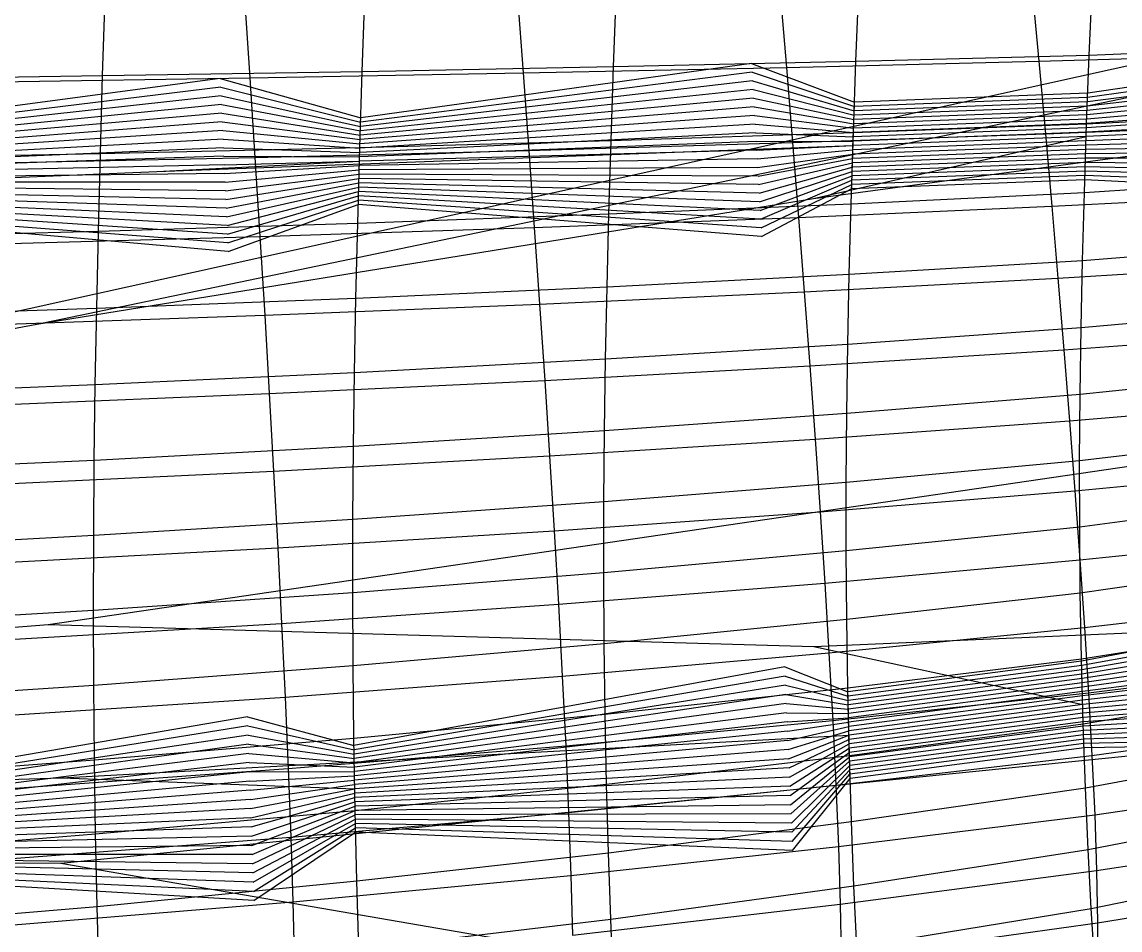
# Model space of a CAD drawing. Extents: x -483 to 483, y 0 to 271.
# Drawn here: x 245.2 to 346.6, y 74.4 to 158.3 of the extents above; entities that cross this region are included whole.
import ezdxf

# ---------------------------------------------------------------- set-up
doc = ezdxf.new("R2010")
doc.units = 0

msp = doc.modelspace()

# ---------------------------------------------------------------- linework, layer by layer
at = {"layer": 'default', "color": 5, "linetype": 'CONTINUOUS'}
for p, q in [((338.487, 161.418, 67.749), (339.115, 154.69, 66.701)), ((265.727, 160.511, 29.217), (266.215, 153.15, 28.022)), ((290.934, 160.776, 40.928), (291.474, 153.606, 39.778)), ((315.21, 161.075, 53.806), (315.796, 154.116, 52.705)), ((339.115, 154.69, 66.701), (361.3, 155.325, 81.64)), ((312.573, 154.473, 58.759), (322.089, 150.908, 95.126)), ((315.796, 154.116, 52.705), (339.115, 154.69, 66.701)), ((339.115, 154.69, 66.701), (339.724, 147.981, 65.683)), ((266.215, 153.15, 28.022), (291.474, 153.606, 39.778)), ((291.474, 153.606, 39.778), (315.796, 154.116, 52.705)), ((291.474, 153.606, 39.778), (291.998, 146.458, 38.661)), ((312.619, 153.675, 58.672), (322.075, 150.508, 95.151)), ((315.796, 154.116, 52.705), (316.365, 147.178, 51.635)), ((240.1, 152.75, 17.516), (266.215, 153.15, 28.022)), ((263.492, 153.099, 34.678), (276.472, 149.468, 71.746)), ((263.529, 152.3, 34.589), (276.459, 149.068, 71.773)), ((266.215, 153.15, 28.022), (266.69, 145.812, 26.863)), ((312.666, 152.876, 58.584), (322.06, 150.107, 95.175)), ((263.565, 151.501, 34.5), (276.446, 148.668, 71.8)), ((312.712, 152.077, 58.497), (322.046, 149.707, 95.199)), ((312.759, 151.278, 58.409), (322.031, 149.306, 95.223)), ((263.602, 150.702, 34.411), (276.434, 148.267, 71.827)), ((312.806, 150.479, 58.321), (322.016, 148.906, 95.248)), ((263.638, 149.902, 34.322), (276.421, 147.867, 71.854)), ((312.852, 149.68, 58.234), (322.002, 148.505, 95.272)), ((263.674, 149.103, 34.233), (276.408, 147.467, 71.881)), ((263.711, 148.304, 34.144), (276.396, 147.066, 71.908)), ((312.899, 148.881, 58.146), (321.987, 148.105, 95.296)), ((339.724, 147.981, 65.683), (361.941, 148.865, 80.675)), ((263.747, 147.505, 34.055), (276.383, 146.666, 71.935)), ((291.998, 146.458, 38.661), (316.365, 147.178, 51.635)), ((312.945, 148.082, 58.059), (321.975, 147.705, 95.317)), ((312.992, 147.284, 57.971), (321.962, 147.304, 95.338)), ((316.365, 147.178, 51.635), (339.724, 147.981, 65.683)), ((316.365, 147.178, 51.635), (316.918, 140.267, 50.598)), ((339.724, 147.981, 65.683), (340.316, 141.298, 64.695)), ((263.783, 146.705, 33.967), (276.372, 146.266, 71.958)), ((266.69, 145.812, 26.863), (291.998, 146.458, 38.661)), ((291.998, 146.458, 38.661), (292.506, 139.338, 37.578)), ((313.039, 146.485, 57.884), (321.949, 146.904, 95.36)), ((313.085, 145.686, 57.796), (321.937, 146.503, 95.381)), ((313.132, 144.887, 57.709), (321.924, 146.103, 95.402)), ((240.52, 145.239, 16.318), (266.69, 145.812, 26.863)), ((263.82, 145.906, 33.878), (276.361, 145.866, 71.982)), ((263.856, 145.107, 33.789), (276.35, 145.465, 72.006)), ((266.69, 145.812, 26.863), (267.15, 138.502, 25.738)), ((313.178, 144.088, 57.621), (321.911, 145.703, 95.423)), ((313.225, 143.289, 57.534), (321.899, 145.302, 95.444)), ((263.893, 144.308, 33.7), (276.338, 145.065, 72.03)), ((263.929, 143.509, 33.611), (276.327, 144.665, 72.054)), ((263.965, 142.709, 33.522), (276.316, 144.264, 72.078)), ((313.271, 142.49, 57.446), (321.886, 144.902, 95.465)), ((313.318, 141.691, 57.359), (321.873, 144.501, 95.486)), ((313.365, 140.892, 57.271), (321.861, 144.101, 95.508)), ((264.002, 141.91, 33.433), (276.305, 143.864, 72.101)), ((264.038, 141.111, 33.344), (276.294, 143.464, 72.125)), ((264.074, 140.312, 33.255), (276.283, 143.064, 72.149)), ((313.411, 140.094, 57.184), (321.848, 143.701, 95.529)), ((313.458, 139.295, 57.096), (321.835, 143.3, 95.55)), ((264.111, 139.512, 33.166), (276.271, 142.663, 72.173)), ((264.147, 138.713, 33.077), (276.26, 142.263, 72.197)), ((313.504, 138.496, 57.009), (321.823, 142.9, 95.571)), ((340.316, 141.298, 64.695), (362.563, 142.429, 79.738)), ((264.184, 137.914, 32.989), (276.249, 141.863, 72.22)), ((264.22, 137.115, 32.9), (276.238, 141.462, 72.244)), ((316.918, 140.267, 50.598), (340.316, 141.298, 64.695)), ((340.316, 141.298, 64.695), (340.887, 134.645, 63.742)), ((292.506, 139.338, 37.578), (316.918, 140.267, 50.598)), ((316.918, 140.267, 50.598), (317.451, 133.387, 49.597)), ((267.15, 138.502, 25.738), (292.506, 139.338, 37.578)), ((292.506, 139.338, 37.578), (292.996, 132.25, 36.534)), ((240.928, 137.759, 15.157), (267.15, 138.502, 25.738)), ((267.15, 138.502, 25.738), (267.593, 131.225, 24.654)), ((340.887, 134.645, 63.742), (363.164, 136.023, 78.834)), ((317.451, 133.387, 49.597), (340.887, 134.645, 63.742)), ((340.887, 134.645, 63.742), (341.435, 128.032, 62.827)), ((292.996, 132.25, 36.534), (317.451, 133.387, 49.597)), ((317.451, 133.387, 49.597), (317.962, 126.548, 48.637)), ((267.593, 131.225, 24.654), (292.996, 132.25, 36.534)), ((292.996, 132.25, 36.534), (293.466, 125.205, 35.532)), ((241.321, 130.312, 14.038), (267.593, 131.225, 24.654)), ((267.593, 131.225, 24.654), (268.018, 123.993, 23.616)), ((341.435, 128.032, 62.827), (363.741, 129.655, 77.965)), ((317.962, 126.548, 48.637), (341.435, 128.032, 62.827)), ((341.435, 128.032, 62.827), (341.957, 121.479, 61.955)), ((293.466, 125.205, 35.532), (317.962, 126.548, 48.637)), ((317.962, 126.548, 48.637), (318.449, 119.771, 47.722)), ((268.018, 123.993, 23.616), (293.466, 125.205, 35.532)), ((293.466, 125.205, 35.532), (293.914, 118.223, 34.579)), ((241.698, 122.911, 12.966), (268.018, 123.993, 23.616)), ((268.018, 123.993, 23.616), (268.422, 116.825, 22.627)), ((341.957, 121.479, 61.955), (364.291, 123.344, 77.137)), ((318.449, 119.771, 47.722), (341.957, 121.479, 61.955)), ((341.957, 121.479, 61.955), (342.45, 114.995, 61.133)), ((293.914, 118.223, 34.579), (318.449, 119.771, 47.722)), ((318.449, 119.771, 47.722), (318.907, 113.067, 46.86)), ((268.422, 116.825, 22.627), (293.914, 118.223, 34.579)), ((293.914, 118.223, 34.579), (294.335, 111.316, 33.681)), ((242.056, 115.576, 11.947), (268.422, 116.825, 22.627)), ((268.422, 116.825, 22.627), (268.803, 109.734, 21.697)), ((342.45, 114.995, 61.133), (364.81, 117.101, 76.356)), ((318.907, 113.067, 46.86), (342.45, 114.995, 61.133)), ((342.45, 114.995, 61.133), (342.913, 108.613, 60.36)), ((294.335, 111.316, 33.681), (318.907, 113.067, 46.86)), ((318.907, 113.067, 46.86), (319.338, 106.467, 46.052)), ((268.803, 109.734, 21.697), (294.335, 111.316, 33.681)), ((294.335, 111.316, 33.681), (294.73, 104.518, 32.839)), ((342.913, 108.613, 60.36), (365.298, 110.955, 75.622)), ((242.393, 108.32, 10.988), (268.803, 109.734, 21.697)), ((268.803, 109.734, 21.697), (269.16, 102.755, 20.825)), ((319.338, 106.467, 46.052), (342.913, 108.613, 60.36)), ((342.913, 108.613, 60.36), (343.336, 102.377, 59.654)), ((294.73, 104.518, 32.839), (319.338, 106.467, 46.052)), ((319.338, 106.467, 46.052), (319.732, 100.019, 45.312)), ((269.16, 102.755, 20.825), (294.73, 104.518, 32.839)), ((294.73, 104.518, 32.839), (295.091, 97.874, 32.07)), ((343.336, 102.377, 59.654), (365.745, 104.949, 74.949)), ((242.709, 101.178, 10.089), (269.16, 102.755, 20.825)), ((269.16, 102.755, 20.825), (269.485, 95.936, 20.03)), ((319.732, 100.019, 45.312), (343.336, 102.377, 59.654)), ((343.336, 102.377, 59.654), (343.711, 96.338, 59.027)), ((295.091, 97.874, 32.07), (319.732, 100.019, 45.312)), ((319.732, 100.019, 45.312), (320.08, 93.773, 44.658)), ((315.637, 98.739, 53.003), (321.477, 96.417, 96.149)), ((343.711, 96.338, 59.027), (366.142, 99.133, 74.351)), ((269.485, 95.936, 20.03), (295.091, 97.874, 32.07)), ((295.091, 97.874, 32.07), (295.41, 91.441, 31.391)), ((315.674, 97.89, 52.934), (321.486, 96.018, 96.133)), ((315.71, 97.041, 52.866), (321.495, 95.618, 96.118)), ((242.997, 94.199, 9.27), (269.485, 95.936, 20.03)), ((269.485, 95.936, 20.03), (269.772, 89.331, 19.328)), ((315.747, 96.191, 52.797), (321.505, 95.218, 96.102)), ((320.08, 93.773, 44.658), (343.711, 96.338, 59.027)), ((343.711, 96.338, 59.027), (344.028, 90.556, 58.498)), ((315.783, 95.342, 52.729), (321.514, 94.818, 96.086)), ((315.819, 94.493, 52.661), (321.524, 94.418, 96.071)), ((266.014, 94.134, 28.515), (275.843, 91.459, 73.086)), ((295.41, 91.441, 31.391), (320.08, 93.773, 44.658)), ((315.856, 93.644, 52.592), (321.533, 94.019, 96.055)), ((315.892, 92.795, 52.524), (321.542, 93.619, 96.039)), ((320.08, 93.773, 44.658), (320.374, 87.796, 44.106)), ((344.028, 90.556, 58.498), (366.479, 93.565, 73.845)), ((266.042, 93.284, 28.446), (275.85, 91.059, 73.071)), ((266.07, 92.435, 28.377), (275.857, 90.66, 73.056)), ((315.929, 91.946, 52.455), (321.552, 93.219, 96.024)), ((315.965, 91.097, 52.387), (321.561, 92.819, 96.008)), ((316.002, 90.247, 52.318), (321.571, 92.42, 95.992)), ((266.099, 91.585, 28.308), (275.864, 90.26, 73.041)), ((269.772, 89.331, 19.328), (295.41, 91.441, 31.391)), ((295.41, 91.441, 31.391), (295.678, 85.283, 30.819)), ((316.038, 89.398, 52.25), (321.58, 92.02, 95.977)), ((316.074, 88.549, 52.181), (321.589, 91.62, 95.961)), ((266.127, 90.736, 28.239), (275.871, 89.86, 73.026)), ((316.111, 87.7, 52.113), (321.599, 91.22, 95.945)), ((316.147, 86.851, 52.045), (321.608, 90.82, 95.929)), ((316.184, 86.002, 51.976), (321.619, 90.421, 95.912)), ((320.374, 87.796, 44.106), (344.028, 90.556, 58.498)), ((344.028, 90.556, 58.498), (344.283, 85.076, 58.073)), ((243.25, 87.441, 8.549), (269.772, 89.331, 19.328)), ((266.155, 89.887, 28.17), (275.878, 89.46, 73.011)), ((269.772, 89.331, 19.328), (270.014, 83.01, 18.738)), ((316.22, 85.153, 51.908), (321.631, 90.021, 95.891)), ((316.257, 84.303, 51.839), (321.643, 89.621, 95.871)), ((266.183, 89.037, 28.101), (275.885, 89.06, 72.996)), ((266.211, 88.188, 28.032), (275.892, 88.66, 72.981)), ((316.293, 83.454, 51.771), (321.656, 89.222, 95.85)), ((316.33, 82.605, 51.702), (321.668, 88.822, 95.829)), ((316.366, 81.756, 51.634), (321.681, 88.422, 95.808)), ((344.283, 85.076, 58.073), (366.749, 88.287, 73.438)), ((266.24, 87.338, 27.963), (275.899, 88.26, 72.966)), ((266.268, 86.489, 27.894), (275.906, 87.861, 72.951)), ((266.296, 85.64, 27.825), (275.913, 87.461, 72.936)), ((295.678, 85.283, 30.819), (320.374, 87.796, 44.106)), ((320.374, 87.796, 44.106), (320.608, 82.129, 43.665)), ((266.324, 84.79, 27.756), (275.92, 87.061, 72.921)), ((266.353, 83.941, 27.687), (275.927, 86.661, 72.906)), ((266.381, 83.091, 27.618), (275.934, 86.261, 72.891)), ((266.409, 82.242, 27.549), (275.942, 85.861, 72.876)), ((266.437, 81.392, 27.48), (275.949, 85.461, 72.86)), ((270.014, 83.01, 18.738), (295.678, 85.283, 30.819)), ((295.678, 85.283, 30.819), (295.892, 79.446, 30.364)), ((266.465, 80.543, 27.411), (275.958, 85.062, 72.84)), ((266.494, 79.694, 27.342), (275.968, 84.662, 72.82)), ((266.522, 78.844, 27.273), (275.977, 84.262, 72.799)), ((320.608, 82.129, 43.665), (344.283, 85.076, 58.073)), ((344.283, 85.076, 58.073), (344.461, 79.92, 57.775)), ((266.55, 77.995, 27.204), (275.987, 83.862, 72.779)), ((266.578, 77.145, 27.135), (275.997, 83.462, 72.758)), ((344.461, 79.92, 57.775), (366.941, 83.321, 73.149)), ((243.463, 80.973, 7.944), (270.014, 83.01, 18.738)), ((270.014, 83.01, 18.738), (270.205, 77.019, 18.271)), ((295.892, 79.446, 30.364), (320.608, 82.129, 43.665)), ((320.608, 82.129, 43.665), (320.771, 76.798, 43.359)), ((270.205, 77.019, 18.271), (295.892, 79.446, 30.364)), ((295.892, 79.446, 30.364), (296.039, 73.956, 30.05)), ((320.771, 76.798, 43.359), (344.461, 79.92, 57.775)), ((344.461, 79.92, 57.775), (344.556, 75.094, 57.617)), ((344.556, 75.094, 57.617), (367.045, 78.671, 72.992)), ((243.631, 74.843, 7.466), (270.205, 77.019, 18.271)), ((270.205, 77.019, 18.271), (270.336, 71.383, 17.951)), ((296.039, 73.956, 30.05), (320.771, 76.798, 43.359)), ((320.771, 76.798, 43.359), (320.856, 71.808, 43.2)), ((320.856, 71.808, 43.2), (344.556, 75.094, 57.617)), ((344.556, 75.094, 57.617), (344.558, 70.598, 57.614))]:
    msp.add_line(p, q, dxfattribs=at)
at = {"layer": 'default', "color": 3, "linetype": 'CONTINUOUS'}
for p, q in [((343.778, 155.252, 108.012), (344.051, 161.617, 107.601)), ((252.617, 153.366, 61.261), (252.851, 160.582, 60.688)), ((276.608, 153.754, 71.456), (276.859, 160.785, 70.921)), ((299.829, 154.192, 82.696), (300.092, 161.02, 82.202)), ((322.226, 154.691, 94.898), (322.497, 161.298, 94.445)), ((322.226, 154.691, 94.898), (343.778, 155.252, 108.012)), ((343.539, 148.896, 108.373), (343.778, 155.252, 108.012)), ((343.778, 155.252, 108.012), (364.346, 156.078, 121.839)), ((299.829, 154.192, 82.696), (322.226, 154.691, 94.898)), ((321.987, 148.094, 95.297), (322.226, 154.691, 94.898)), ((227.919, 153.03, 52.18), (252.617, 153.366, 61.261)), ((252.408, 146.161, 61.772), (252.617, 153.366, 61.261)), ((252.617, 153.366, 61.261), (276.608, 153.754, 71.456)), ((276.385, 146.733, 71.931), (276.608, 153.754, 71.456)), ((276.608, 153.754, 71.456), (299.829, 154.192, 82.696)), ((299.596, 147.373, 83.134), (299.829, 154.192, 82.696)), ((343.539, 148.896, 108.373), (364.108, 149.997, 122.159)), ((321.987, 148.094, 95.297), (343.539, 148.896, 108.373)), ((343.331, 142.569, 108.684), (343.539, 148.896, 108.373)), ((276.385, 146.733, 71.931), (299.596, 147.373, 83.134)), ((299.393, 140.585, 83.516), (299.596, 147.373, 83.134)), ((299.596, 147.373, 83.134), (321.987, 148.094, 95.297)), ((321.779, 141.527, 95.643), (321.987, 148.094, 95.297)), ((227.728, 145.66, 52.724), (252.408, 146.161, 61.772)), ((252.225, 138.988, 62.22), (252.408, 146.161, 61.772)), ((252.408, 146.161, 61.772), (276.385, 146.733, 71.931)), ((276.19, 139.743, 72.347), (276.385, 146.733, 71.931)), ((343.331, 142.569, 108.684), (363.904, 143.943, 122.433)), ((321.779, 141.527, 95.643), (343.331, 142.569, 108.684)), ((343.161, 136.29, 108.941), (343.331, 142.569, 108.684)), ((299.393, 140.585, 83.516), (321.779, 141.527, 95.643)), ((321.607, 135.01, 95.931), (321.779, 141.527, 95.643)), ((276.19, 139.743, 72.347), (299.393, 140.585, 83.516)), ((299.223, 133.849, 83.835), (299.393, 140.585, 83.516)), ((252.225, 138.988, 62.22), (276.19, 139.743, 72.347)), ((276.026, 132.805, 72.696), (276.19, 139.743, 72.347)), ((227.56, 138.322, 53.203), (252.225, 138.988, 62.22)), ((252.07, 131.869, 62.599), (252.225, 138.988, 62.22)), ((343.161, 136.29, 108.941), (363.738, 137.936, 122.657)), ((321.607, 135.01, 95.931), (343.161, 136.29, 108.941)), ((343.028, 130.076, 109.141), (343.161, 136.29, 108.941)), ((299.223, 133.849, 83.835), (321.607, 135.01, 95.931)), ((321.471, 128.561, 96.158), (321.607, 135.01, 95.931)), ((276.026, 132.805, 72.696), (299.223, 133.849, 83.835)), ((299.087, 127.182, 84.09), (299.223, 133.849, 83.835)), ((252.07, 131.869, 62.599), (276.026, 132.805, 72.696)), ((275.894, 125.94, 72.977), (276.026, 132.805, 72.696)), ((343.028, 130.076, 109.141), (363.611, 131.992, 122.829)), ((227.417, 131.039, 53.609), (252.07, 131.869, 62.599)), ((251.944, 124.824, 62.906), (252.07, 131.869, 62.599)), ((321.471, 128.561, 96.158), (343.028, 130.076, 109.141)), ((342.935, 123.922, 109.281), (343.028, 130.076, 109.141)), ((299.087, 127.182, 84.09), (321.471, 128.561, 96.158)), ((321.374, 122.172, 96.321), (321.471, 128.561, 96.158)), ((275.894, 125.94, 72.977), (299.087, 127.182, 84.09)), ((298.989, 120.579, 84.275), (299.087, 127.182, 84.09)), ((251.944, 124.824, 62.906), (275.894, 125.94, 72.977)), ((275.796, 119.139, 73.185), (275.894, 125.94, 72.977)), ((342.935, 123.922, 109.281), (363.524, 126.104, 122.945)), ((227.301, 123.832, 53.94), (251.944, 124.824, 62.906)), ((251.85, 117.845, 63.135), (251.944, 124.824, 62.906)), ((321.374, 122.172, 96.321), (342.935, 123.922, 109.281)), ((342.889, 117.798, 109.35), (342.935, 123.922, 109.281)), ((298.989, 120.579, 84.275), (321.374, 122.172, 96.321)), ((321.322, 115.816, 96.407), (321.374, 122.172, 96.321)), ((275.796, 119.139, 73.185), (298.989, 120.579, 84.275)), ((298.933, 114.008, 84.379), (298.989, 120.579, 84.275)), ((342.889, 117.798, 109.35), (363.487, 120.247, 122.995)), ((251.85, 117.845, 63.135), (275.796, 119.139, 73.185)), ((275.739, 112.373, 73.308), (275.796, 119.139, 73.185)), ((227.213, 116.692, 54.19), (251.85, 117.845, 63.135)), ((251.793, 110.9, 63.276), (251.85, 117.845, 63.135)), ((321.322, 115.816, 96.407), (342.889, 117.798, 109.35)), ((342.894, 111.687, 109.343), (342.889, 117.798, 109.35)), ((298.933, 114.008, 84.379), (321.322, 115.816, 96.407)), ((321.319, 109.473, 96.413), (321.322, 115.816, 96.407)), ((275.739, 112.373, 73.308), (298.933, 114.008, 84.379)), ((298.923, 107.45, 84.398), (298.933, 114.008, 84.379)), ((342.894, 111.687, 109.343), (363.501, 114.401, 122.977)), ((251.793, 110.9, 63.276), (275.739, 112.373, 73.308)), ((275.724, 105.619, 73.34), (275.739, 112.373, 73.308)), ((321.319, 109.473, 96.413), (342.894, 111.687, 109.343)), ((342.953, 105.58, 109.254), (342.894, 111.687, 109.343)), ((227.158, 109.587, 54.348), (251.793, 110.9, 63.276)), ((251.774, 103.969, 63.321), (251.793, 110.9, 63.276)), ((298.923, 107.45, 84.398), (321.319, 109.473, 96.413)), ((321.368, 103.133, 96.33), (321.319, 109.473, 96.413)), ((342.953, 105.58, 109.254), (363.571, 108.559, 122.881)), ((275.724, 105.619, 73.34), (298.923, 107.45, 84.398)), ((298.963, 100.896, 84.323), (298.923, 107.45, 84.398)), ((251.774, 103.969, 63.321), (275.724, 105.619, 73.34)), ((275.755, 98.869, 73.272), (275.724, 105.619, 73.34)), ((321.368, 103.133, 96.33), (342.953, 105.58, 109.254)), ((343.064, 99.492, 109.087), (342.953, 105.58, 109.254)), ((227.137, 102.496, 54.406), (251.774, 103.969, 63.321)), ((251.799, 97.041, 63.261), (251.774, 103.969, 63.321)), ((298.963, 100.896, 84.323), (321.368, 103.133, 96.33)), ((321.467, 96.812, 96.164), (321.368, 103.133, 96.33)), ((343.064, 99.492, 109.087), (363.695, 102.736, 122.715)), ((275.755, 98.869, 73.272), (298.963, 100.896, 84.323)), ((299.05, 94.362, 84.159), (298.963, 100.896, 84.323)), ((321.467, 96.812, 96.164), (343.064, 99.492, 109.087)), ((343.224, 93.469, 108.846), (343.064, 99.492, 109.087)), ((251.799, 97.041, 63.261), (275.755, 98.869, 73.272)), ((275.831, 92.139, 73.112), (275.755, 98.869, 73.272)), ((227.155, 95.408, 54.355), (251.799, 97.041, 63.261)), ((251.863, 90.133, 63.104), (251.799, 97.041, 63.261)), ((299.05, 94.362, 84.159), (321.467, 96.812, 96.164)), ((321.614, 90.56, 95.919), (321.467, 96.812, 96.164)), ((343.224, 93.469, 108.846), (363.869, 96.975, 122.48)), ((275.831, 92.139, 73.112), (299.05, 94.362, 84.159)), ((299.182, 87.897, 83.911), (299.05, 94.362, 84.159)), ((321.614, 90.56, 95.919), (343.224, 93.469, 108.846)), ((343.429, 87.572, 108.537), (343.224, 93.469, 108.846)), ((251.863, 90.133, 63.104), (275.831, 92.139, 73.112)), ((275.948, 85.48, 72.861), (275.831, 92.139, 73.112)), ((343.429, 87.572, 108.537), (364.09, 91.335, 122.184)), ((299.182, 87.897, 83.911), (321.614, 90.56, 95.919)), ((321.804, 84.437, 95.602), (321.614, 90.56, 95.919)), ((227.209, 88.34, 54.202), (251.863, 90.133, 63.104)), ((251.966, 83.299, 62.853), (251.863, 90.133, 63.104)), ((275.948, 85.48, 72.861), (299.182, 87.897, 83.911)), ((299.356, 81.567, 83.585), (299.182, 87.897, 83.911)), ((321.804, 84.437, 95.602), (343.429, 87.572, 108.537)), ((343.679, 81.864, 108.161), (343.429, 87.572, 108.537)), ((251.966, 83.299, 62.853), (275.948, 85.48, 72.861)), ((276.104, 78.96, 72.529), (275.948, 85.48, 72.861)), ((343.679, 81.864, 108.161), (364.356, 85.877, 121.826)), ((299.356, 81.567, 83.585), (321.804, 84.437, 95.602)), ((322.038, 78.512, 95.212), (321.804, 84.437, 95.602)), ((227.297, 81.348, 53.95), (251.966, 83.299, 62.853)), ((252.104, 76.606, 62.516), (251.966, 83.299, 62.853)), ((276.104, 78.96, 72.529), (299.356, 81.567, 83.585)), ((299.57, 75.44, 83.182), (299.356, 81.567, 83.585)), ((322.038, 78.512, 95.212), (343.679, 81.864, 108.161)), ((343.968, 76.415, 107.726), (343.679, 81.864, 108.161)), ((343.968, 76.415, 107.726), (364.663, 80.665, 121.413)), ((252.104, 76.606, 62.516), (276.104, 78.96, 72.529)), ((276.298, 72.649, 72.115), (276.104, 78.96, 72.529)), ((299.57, 75.44, 83.182), (322.038, 78.512, 95.212)), ((322.31, 72.854, 94.758), (322.038, 78.512, 95.212)), ((227.417, 74.5, 53.609), (252.104, 76.606, 62.516)), ((252.277, 70.129, 62.092), (252.104, 76.606, 62.516)), ((322.31, 72.854, 94.758), (343.968, 76.415, 107.726)), ((344.294, 71.301, 107.236), (343.968, 76.415, 107.726)), ((276.298, 72.649, 72.115), (299.57, 75.44, 83.182)), ((299.821, 69.59, 82.711), (299.57, 75.44, 83.182))]:
    msp.add_line(p, q, dxfattribs=at)
at = {"layer": 'default', "color": 1, "linetype": 'CONTINUOUS'}
for p, q in [((378.734, 156.871, 102.479), (343.646, 151.754, 108.21)), ((378.852, 155.375, 102.322), (343.616, 150.953, 108.256)), ((378.793, 156.123, 102.4), (343.631, 151.353, 108.233)), ((312.573, 154.473, 58.759), (276.472, 149.468, 71.746)), ((378.91, 154.627, 102.243), (343.601, 150.552, 108.278)), ((312.619, 153.675, 58.672), (276.459, 149.068, 71.773)), ((378.969, 153.878, 102.164), (343.586, 150.152, 108.301)), ((263.529, 152.3, 34.589), (227.787, 147.931, 52.556)), ((263.492, 153.099, 34.678), (227.798, 148.332, 52.527)), ((312.666, 152.876, 58.584), (276.446, 148.668, 71.8)), ((379.086, 152.382, 102.006), (343.556, 149.351, 108.347)), ((379.028, 153.13, 102.085), (343.571, 149.751, 108.324)), ((263.565, 151.501, 34.5), (227.777, 147.531, 52.586)), ((312.759, 151.278, 58.409), (276.421, 147.867, 71.854)), ((312.712, 152.077, 58.497), (276.434, 148.267, 71.827)), ((379.145, 151.634, 101.927), (343.541, 148.95, 108.369)), ((263.602, 150.702, 34.411), (227.766, 147.131, 52.615)), ((312.806, 150.479, 58.321), (276.408, 147.467, 71.881)), ((379.204, 150.885, 101.848), (343.527, 148.55, 108.39)), ((263.638, 149.902, 34.322), (227.756, 146.731, 52.645)), ((312.852, 149.68, 58.234), (276.396, 147.066, 71.908)), ((379.321, 149.389, 101.69), (343.501, 147.749, 108.429)), ((379.262, 150.137, 101.769), (343.514, 148.149, 108.409)), ((263.711, 148.304, 34.144), (227.735, 145.93, 52.704)), ((263.674, 149.103, 34.233), (227.746, 146.33, 52.674)), ((312.899, 148.881, 58.146), (276.383, 146.666, 71.935)), ((379.38, 148.641, 101.611), (343.488, 147.348, 108.449)), ((263.747, 147.505, 34.055), (227.725, 145.53, 52.732)), ((312.992, 147.284, 57.971), (276.361, 145.866, 71.982)), ((312.945, 148.082, 58.059), (276.372, 146.266, 71.958)), ((379.497, 147.144, 101.453), (343.462, 146.547, 108.488)), ((379.438, 147.892, 101.532), (343.475, 146.948, 108.469)), ((263.783, 146.705, 33.967), (227.716, 145.13, 52.758)), ((313.039, 146.485, 57.884), (276.35, 145.465, 72.006)), ((379.556, 146.396, 101.374), (343.449, 146.147, 108.508)), ((263.856, 145.107, 33.789), (227.698, 144.329, 52.811)), ((263.82, 145.906, 33.878), (227.707, 144.73, 52.785)), ((313.085, 145.686, 57.796), (276.338, 145.065, 72.03)), ((379.673, 144.899, 101.216), (343.422, 145.346, 108.547)), ((379.614, 145.647, 101.295), (343.436, 145.746, 108.528)), ((263.893, 144.308, 33.7), (227.689, 143.929, 52.837)), ((313.178, 144.088, 57.621), (276.316, 144.264, 72.078)), ((313.132, 144.887, 57.709), (276.327, 144.665, 72.054)), ((379.849, 142.654, 100.98), (343.383, 144.145, 108.607)), ((379.79, 143.403, 101.059), (343.396, 144.545, 108.587)), ((379.732, 144.151, 101.137), (343.409, 144.946, 108.567)), ((263.965, 142.709, 33.522), (227.67, 143.129, 52.889)), ((263.929, 143.509, 33.611), (227.679, 143.529, 52.863)), ((313.318, 141.691, 57.359), (276.283, 143.064, 72.149)), ((313.271, 142.49, 57.446), (276.294, 143.464, 72.125)), ((313.225, 143.289, 57.534), (276.305, 143.864, 72.101)), ((379.908, 141.906, 100.901), (343.37, 143.744, 108.626)), ((264.038, 141.111, 33.344), (227.652, 142.329, 52.941)), ((264.002, 141.91, 33.433), (227.661, 142.729, 52.915)), ((313.411, 140.094, 57.184), (276.26, 142.263, 72.197)), ((313.365, 140.892, 57.271), (276.271, 142.663, 72.173)), ((264.147, 138.713, 33.077), (227.624, 141.128, 53.02)), ((264.111, 139.512, 33.166), (227.634, 141.528, 52.994)), ((264.074, 140.312, 33.255), (227.643, 141.928, 52.967)), ((313.504, 138.496, 57.009), (276.238, 141.462, 72.244)), ((313.458, 139.295, 57.096), (276.249, 141.863, 72.22)), ((264.22, 137.115, 32.9), (227.606, 140.328, 53.072)), ((264.184, 137.914, 32.989), (227.615, 140.728, 53.046)), ((382.451, 106.788, 97.479), (343.07, 99.258, 109.078)), ((382.495, 106.04, 97.42), (343.081, 98.858, 109.061)), ((382.539, 105.291, 97.361), (343.092, 98.458, 109.045)), ((382.583, 104.542, 97.301), (343.102, 98.058, 109.029)), ((382.627, 103.793, 97.242), (343.113, 97.659, 109.013)), ((382.671, 103.045, 97.183), (343.123, 97.259, 108.997)), ((382.715, 102.296, 97.123), (343.134, 96.859, 108.981)), ((382.759, 101.547, 97.064), (343.145, 96.46, 108.965)), ((382.803, 100.799, 97.005), (343.155, 96.06, 108.949)), ((382.847, 100.05, 96.945), (343.166, 95.66, 108.933)), ((315.637, 98.739, 53.003), (275.843, 91.459, 73.086)), ((382.891, 99.301, 96.886), (343.177, 95.26, 108.917)), ((382.935, 98.552, 96.827), (343.187, 94.861, 108.901)), ((315.674, 97.89, 52.934), (275.85, 91.059, 73.071)), ((382.98, 97.804, 96.767), (343.198, 94.461, 108.885)), ((315.71, 97.041, 52.866), (275.857, 90.66, 73.056)), ((383.024, 97.055, 96.708), (343.208, 94.061, 108.869)), ((315.747, 96.191, 52.797), (275.864, 90.26, 73.041)), ((383.068, 96.306, 96.649), (343.219, 93.661, 108.853)), ((383.112, 95.557, 96.589), (343.231, 93.262, 108.835)), ((315.783, 95.342, 52.729), (275.871, 89.86, 73.026)), ((315.819, 94.493, 52.661), (275.878, 89.46, 73.011)), ((383.156, 94.809, 96.53), (343.245, 92.862, 108.814)), ((266.014, 94.134, 28.515), (227.221, 87.427, 54.169)), ((315.856, 93.644, 52.592), (275.885, 89.06, 72.996)), ((383.2, 94.06, 96.471), (343.259, 92.462, 108.793)), ((266.042, 93.284, 28.446), (227.226, 87.027, 54.155)), ((266.07, 92.435, 28.377), (227.231, 86.627, 54.14)), ((248.77, 80.611, 379.938), (368.618, 92.647, 252.987)), ((315.892, 92.795, 52.524), (275.892, 88.66, 72.981)), ((383.244, 93.311, 96.412), (343.273, 92.063, 108.772)), ((383.288, 92.563, 96.352), (343.287, 91.663, 108.751)), ((266.099, 91.585, 28.308), (227.236, 86.227, 54.126)), ((315.929, 91.946, 52.455), (275.899, 88.26, 72.966)), ((383.332, 91.814, 96.293), (343.301, 91.263, 108.73)), ((266.127, 90.736, 28.239), (227.241, 85.827, 54.111)), ((315.965, 91.097, 52.387), (275.906, 87.861, 72.951)), ((266.155, 89.887, 28.17), (227.246, 85.427, 54.097)), ((316.002, 90.247, 52.318), (275.913, 87.461, 72.936)), ((316.038, 89.398, 52.25), (275.92, 87.061, 72.921)), ((266.183, 89.037, 28.101), (227.251, 85.027, 54.083)), ((316.074, 88.549, 52.181), (275.927, 86.661, 72.906)), ((266.211, 88.188, 28.032), (227.256, 84.627, 54.068)), ((266.24, 87.338, 27.963), (227.261, 84.227, 54.054)), ((316.111, 87.7, 52.113), (275.934, 86.261, 72.891)), ((266.268, 86.489, 27.894), (227.266, 83.827, 54.04)), ((316.147, 86.851, 52.045), (275.942, 85.861, 72.876)), ((266.296, 85.64, 27.825), (227.271, 83.428, 54.025)), ((316.184, 86.002, 51.976), (275.949, 85.461, 72.86)), ((266.324, 84.79, 27.756), (227.276, 83.028, 54.011)), ((316.22, 85.153, 51.908), (275.958, 85.062, 72.84)), ((316.257, 84.303, 51.839), (275.968, 84.662, 72.82)), ((316.293, 83.454, 51.771), (275.977, 84.262, 72.799)), ((266.353, 83.941, 27.687), (227.281, 82.628, 53.996)), ((316.33, 82.605, 51.702), (275.987, 83.862, 72.779)), ((316.366, 81.756, 51.634), (275.997, 83.462, 72.758)), ((266.381, 83.091, 27.618), (227.286, 82.228, 53.982)), ((266.409, 82.242, 27.549), (227.291, 81.828, 53.968)), ((34.955, 81.644, 702.507), (248.77, 80.611, 379.938)), ((266.437, 81.392, 27.48), (227.296, 81.428, 53.953)), ((266.465, 80.543, 27.411), (227.303, 81.028, 53.935)), ((266.494, 79.694, 27.342), (227.31, 80.628, 53.915)), ((266.522, 78.844, 27.273), (227.317, 80.228, 53.895)), ((248.77, 80.611, 379.938), (320.355, 68.271, 220.726)), ((266.55, 77.995, 27.204), (227.324, 79.828, 53.875)), ((266.578, 77.145, 27.135), (227.331, 79.429, 53.855))]:
    msp.add_line(p, q, dxfattribs=at)
at = {"layer": 'default', "color": 8, "linetype": 'CONTINUOUS'}
for p, q in [((39.297, 86.163, 704.197), (348.925, 154.656, 382.105)), ((246.532, 130.407, 381.781), (365.429, 155.105, 255.772)), ((318.316, 141.999, 222.603), (383.345, 150.817, 136.736)), ((318.316, 141.999, 222.603), (343.501, 147.749, 108.429)), ((257.636, 144.501, 172.307), (321.949, 146.904, 95.36)), ((257.636, 144.501, 172.307), (276.35, 145.465, 72.006)), ((183.413, 141.49, 330.759), (257.636, 144.501, 172.307)), ((246.532, 130.407, 381.781), (318.316, 141.999, 222.603)), ((33.619, 89.974, 702.409), (246.532, 130.407, 381.781)), ((247.599, 102.647, 384.412), (365.858, 119.963, 256.583)), ((39.297, 86.163, 704.197), (247.599, 102.647, 384.412)), ((247.599, 102.647, 384.412), (318.343, 100.625, 224.361)), ((318.343, 100.625, 224.361), (383.187, 103.426, 136.921)), ((318.343, 100.625, 224.361), (343.177, 95.26, 108.917)), ((248.822, 88.484, 174.283), (321.571, 92.42, 95.992)), ((163.815, 86.005, 327.23), (248.822, 88.484, 174.283)), ((248.822, 88.484, 174.283), (275.913, 87.461, 72.936))]:
    msp.add_line(p, q, dxfattribs=at)
at = {"layer": 'default', "color": 2, "linetype": 'CONTINUOUS'}
for p, q in [((343.631, 151.353, 108.233), (322.075, 150.508, 95.151)), ((343.646, 151.754, 108.21), (322.089, 150.908, 95.126)), ((343.631, 151.353, 108.233), (343.646, 151.353, 108.21)), ((343.601, 150.552, 108.278), (322.046, 149.707, 95.199)), ((343.616, 150.953, 108.256), (322.06, 150.107, 95.175)), ((322.06, 150.107, 95.175), (322.075, 150.508, 95.151)), ((322.075, 150.508, 95.151), (322.089, 150.908, 95.126)), ((343.601, 150.552, 108.278), (343.616, 150.552, 108.256)), ((343.616, 150.953, 108.256), (343.631, 150.953, 108.233)), ((343.556, 149.351, 108.347), (322.002, 148.505, 95.272)), ((343.571, 149.751, 108.324), (322.016, 148.906, 95.248)), ((322.016, 148.906, 95.248), (322.031, 149.306, 95.223)), ((343.586, 150.152, 108.301), (322.031, 149.306, 95.223)), ((322.031, 149.306, 95.223), (322.046, 149.707, 95.199)), ((322.046, 149.707, 95.199), (322.06, 150.107, 95.175)), ((343.556, 149.351, 108.347), (343.571, 149.351, 108.324)), ((343.571, 149.751, 108.324), (343.586, 149.751, 108.301)), ((343.586, 150.152, 108.301), (343.601, 150.152, 108.278)), ((343.514, 148.149, 108.409), (321.962, 147.304, 95.338)), ((343.527, 148.55, 108.39), (321.975, 147.705, 95.317)), ((343.541, 148.95, 108.369), (321.987, 148.105, 95.296)), ((321.987, 148.105, 95.296), (322.002, 148.505, 95.272)), ((322.002, 148.505, 95.272), (322.016, 148.906, 95.248)), ((343.514, 148.149, 108.409), (343.527, 148.149, 108.39)), ((343.527, 148.55, 108.39), (343.541, 148.55, 108.369)), ((343.541, 148.95, 108.369), (343.556, 148.95, 108.347)), ((343.488, 147.348, 108.449), (321.937, 146.503, 95.381)), ((343.501, 147.749, 108.429), (321.949, 146.904, 95.36)), ((321.949, 146.904, 95.36), (321.962, 147.304, 95.338)), ((321.962, 147.304, 95.338), (321.975, 147.705, 95.317)), ((321.975, 147.705, 95.317), (321.987, 148.105, 95.296)), ((343.488, 147.348, 108.449), (343.501, 147.348, 108.429)), ((343.501, 147.749, 108.429), (343.514, 147.749, 108.409)), ((343.449, 146.147, 108.508), (321.899, 145.302, 95.444)), ((343.462, 146.547, 108.488), (321.911, 145.703, 95.423)), ((321.911, 145.703, 95.423), (321.924, 146.103, 95.402)), ((343.475, 146.948, 108.469), (321.924, 146.103, 95.402)), ((321.924, 146.103, 95.402), (321.937, 146.503, 95.381)), ((321.937, 146.503, 95.381), (321.949, 146.904, 95.36)), ((343.449, 146.147, 108.508), (343.462, 146.147, 108.488)), ((343.462, 146.547, 108.488), (343.475, 146.547, 108.469)), ((343.475, 146.948, 108.469), (343.488, 146.948, 108.449)), ((343.422, 145.346, 108.547), (321.873, 144.501, 95.486)), ((343.436, 145.746, 108.528), (321.886, 144.902, 95.465)), ((321.886, 144.902, 95.465), (321.899, 145.302, 95.444)), ((321.899, 145.302, 95.444), (321.911, 145.703, 95.423)), ((343.422, 145.346, 108.547), (343.436, 145.346, 108.528)), ((343.436, 145.746, 108.528), (343.449, 145.746, 108.508)), ((343.383, 144.145, 108.607), (321.835, 143.3, 95.55)), ((343.396, 144.545, 108.587), (321.848, 143.701, 95.529)), ((321.848, 143.701, 95.529), (321.861, 144.101, 95.508)), ((343.409, 144.946, 108.567), (321.861, 144.101, 95.508)), ((321.861, 144.101, 95.508), (321.873, 144.501, 95.486)), ((321.873, 144.501, 95.486), (321.886, 144.902, 95.465)), ((343.383, 144.145, 108.607), (343.396, 144.145, 108.587)), ((343.396, 144.545, 108.587), (343.409, 144.545, 108.567)), ((343.409, 144.946, 108.567), (343.422, 144.946, 108.547)), ((343.37, 143.744, 108.626), (321.823, 142.9, 95.571)), ((321.823, 142.9, 95.571), (321.835, 143.3, 95.55)), ((321.835, 143.3, 95.55), (321.848, 143.701, 95.529)), ((343.37, 143.744, 108.626), (343.383, 143.744, 108.607)), ((343.07, 99.258, 109.078), (321.477, 96.417, 96.149)), ((343.081, 98.858, 109.061), (321.486, 96.018, 96.133)), ((343.092, 98.458, 109.045), (321.495, 95.618, 96.118)), ((343.081, 98.858, 109.061), (343.07, 98.858, 109.078)), ((343.092, 98.458, 109.045), (343.081, 98.458, 109.061)), ((343.102, 98.058, 109.029), (321.505, 95.218, 96.102)), ((343.113, 97.659, 109.013), (321.514, 94.818, 96.086)), ((343.102, 98.058, 109.029), (343.092, 98.058, 109.045)), ((343.113, 97.659, 109.013), (343.102, 97.659, 109.029)), ((321.486, 96.018, 96.133), (321.477, 96.417, 96.149)), ((343.123, 97.259, 108.997), (321.524, 94.418, 96.071)), ((343.134, 96.859, 108.981), (321.533, 94.019, 96.055)), ((343.145, 96.46, 108.965), (321.542, 93.619, 96.039)), ((343.123, 97.259, 108.997), (343.113, 97.259, 109.013)), ((343.134, 96.859, 108.981), (343.123, 96.859, 108.997)), ((343.145, 96.46, 108.965), (343.134, 96.46, 108.981)), ((321.495, 95.618, 96.118), (321.486, 96.018, 96.133)), ((321.505, 95.218, 96.102), (321.495, 95.618, 96.118)), ((343.155, 96.06, 108.949), (321.552, 93.219, 96.024)), ((343.166, 95.66, 108.933), (321.561, 92.819, 96.008)), ((343.155, 96.06, 108.949), (343.145, 96.06, 108.965)), ((343.166, 95.66, 108.933), (343.155, 95.66, 108.949)), ((321.514, 94.818, 96.086), (321.505, 95.218, 96.102)), ((321.524, 94.418, 96.071), (321.514, 94.818, 96.086)), ((321.533, 94.019, 96.055), (321.524, 94.418, 96.071)), ((343.177, 95.26, 108.917), (321.571, 92.42, 95.992)), ((343.187, 94.861, 108.901), (321.58, 92.02, 95.977)), ((343.198, 94.461, 108.885), (321.589, 91.62, 95.961)), ((343.177, 95.26, 108.917), (343.166, 95.26, 108.933)), ((343.187, 94.861, 108.901), (343.177, 94.861, 108.917)), ((343.198, 94.461, 108.885), (343.187, 94.461, 108.901)), ((321.542, 93.619, 96.039), (321.533, 94.019, 96.055)), ((321.552, 93.219, 96.024), (321.542, 93.619, 96.039)), ((343.208, 94.061, 108.869), (321.599, 91.22, 95.945)), ((343.219, 93.661, 108.853), (321.608, 90.82, 95.929)), ((343.208, 94.061, 108.869), (343.198, 94.061, 108.885)), ((343.219, 93.661, 108.853), (343.208, 93.661, 108.869)), ((321.561, 92.819, 96.008), (321.552, 93.219, 96.024)), ((321.571, 92.42, 95.992), (321.561, 92.819, 96.008)), ((321.58, 92.02, 95.977), (321.571, 92.42, 95.992)), ((343.231, 93.262, 108.835), (321.619, 90.421, 95.912)), ((343.245, 92.862, 108.814), (321.631, 90.021, 95.891)), ((343.259, 92.462, 108.793), (321.643, 89.621, 95.871)), ((343.231, 93.262, 108.835), (343.219, 93.262, 108.853)), ((343.245, 92.862, 108.814), (343.231, 92.862, 108.835)), ((343.259, 92.462, 108.793), (343.245, 92.462, 108.814)), ((321.589, 91.62, 95.961), (321.58, 92.02, 95.977)), ((321.599, 91.22, 95.945), (321.589, 91.62, 95.961)), ((343.273, 92.063, 108.772), (321.656, 89.222, 95.85)), ((343.287, 91.663, 108.751), (321.668, 88.822, 95.829)), ((343.273, 92.063, 108.772), (343.259, 92.063, 108.793)), ((343.287, 91.663, 108.751), (343.273, 91.663, 108.772)), ((321.608, 90.82, 95.929), (321.599, 91.22, 95.945)), ((321.619, 90.421, 95.912), (321.608, 90.82, 95.929)), ((321.631, 90.021, 95.891), (321.619, 90.421, 95.912)), ((343.301, 91.263, 108.73), (321.681, 88.422, 95.808)), ((343.301, 91.263, 108.73), (343.287, 91.263, 108.751)), ((321.643, 89.621, 95.871), (321.631, 90.021, 95.891)), ((321.656, 89.222, 95.85), (321.643, 89.621, 95.871)), ((321.668, 88.822, 95.829), (321.656, 89.222, 95.85)), ((321.681, 88.422, 95.808), (321.668, 88.822, 95.829))]:
    msp.add_line(p, q, dxfattribs=at)

doc.saveas('drawing.dxf')
